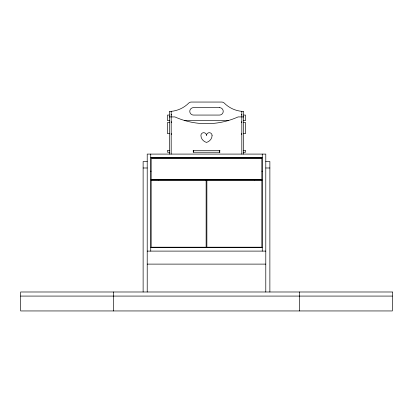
<?xml version="1.0" encoding="UTF-8"?>
<svg xmlns="http://www.w3.org/2000/svg" width="413" height="413" viewBox="0 0 413 413"><rect width="100%" height="100%" fill="white"/><g stroke="black" fill="none" stroke-linecap="round" stroke-linejoin="round"><path stroke-width="0.62" d="M171.189 115.062L171.56 114.69L171.189 114.318M171.189 122.496L171.56 122.124L171.189 121.752M241.811 114.318L241.44 114.69L241.811 115.062M241.811 121.752L241.44 122.124L241.811 122.496M171.189 134.39L171.56 134.019L171.189 133.647M241.811 133.647L241.44 134.019L241.811 134.39M219.902 150.373L193.49 150.373L193.119 150.745L193.49 151.117M193.49 151.488L193.119 151.86L193.49 152.232L219.902 152.232M219.509 151.117L219.881 150.745L219.509 150.373L219.509 152.232L219.881 151.86L219.509 151.488M243.67 154.09L243.67 111.345L241.811 111.345A28.414 28.414 0 0 1 224.316 103.142A3.717 3.717 0 0 0 221.688 102.052L191.312 102.052A3.717 3.717 0 0 0 188.684 103.142A28.414 28.414 0 0 1 171.189 111.345L169.33 111.345L169.33 154.09M169.33 115.062L167.471 115.062L167.471 120.637L169.407 120.637M243.67 115.062L245.529 115.062L245.529 120.637L243.593 120.637M169.33 116.92L174.905 116.92A77.107 77.107 0 0 0 238.094 116.92L243.67 116.92M184.244 120.637L228.756 120.637M169.33 122.496L167.471 122.496L167.471 133.647L169.33 133.647M243.67 122.496L245.529 122.496L245.529 133.647L243.67 133.647M169.815 150.373L167.471 150.373L167.471 152.232L169.815 152.232M243.185 150.373L245.529 150.373L245.529 152.232L243.185 152.232M150.745 157.621L262.255 157.621M151.86 158.272L261.14 158.272M147.214 161.524L143.125 161.524L143.125 291.991M265.786 161.524L269.875 161.524L269.875 291.991M143.125 167.988L147.214 167.988M265.786 167.988L269.875 167.988M150.745 171.189L151.117 171.189M261.883 171.189L262.255 171.189M150.745 179.923L262.255 179.923M150.745 247.573L262.255 247.573M147.214 251.104L265.786 251.104M147.214 264.113L265.786 264.113M20.65 296.08L392.35 296.08M299.425 291.991L299.425 310.948M265.786 291.991L265.786 154.09L147.214 154.09L147.214 291.991M262.255 154.09L262.255 251.104M254.635 179.552L254.635 179.923M241.811 111.345L241.811 154.09M193.49 150.373L193.49 152.232M171.189 111.345L171.189 154.09M158.365 179.552L158.365 179.923M150.745 154.09L150.745 251.104M113.575 291.991L113.575 310.948M212.076 135.479C212.101 138.737 209.556 141.576 206.5 142.428C203.444 141.576 200.899 138.737 200.924 135.479A2.788 2.788 0 0 1 203.712 132.692A2.788 2.788 0 0 1 206.5 135.479A2.788 2.788 0 0 1 209.288 132.692A2.788 2.788 0 0 1 212.076 135.479M219.509 107.628L193.49 107.628A3.717 3.717 0 0 0 189.774 111.345A3.717 3.717 0 0 0 193.49 115.062L219.509 115.062A3.717 3.717 0 0 0 223.226 111.345A3.717 3.717 0 0 0 219.509 107.628M261.883 157.993L151.117 157.993L151.117 179.552L261.883 179.552L261.883 157.993M206.128 180.295L151.117 180.295L151.117 247.201L206.128 247.201L206.128 180.295M261.883 180.295L206.872 180.295L206.872 247.201L261.883 247.201L261.883 180.295M392.35 291.991L20.65 291.991L20.65 310.948L392.35 310.948L392.35 291.991"/></g></svg>
